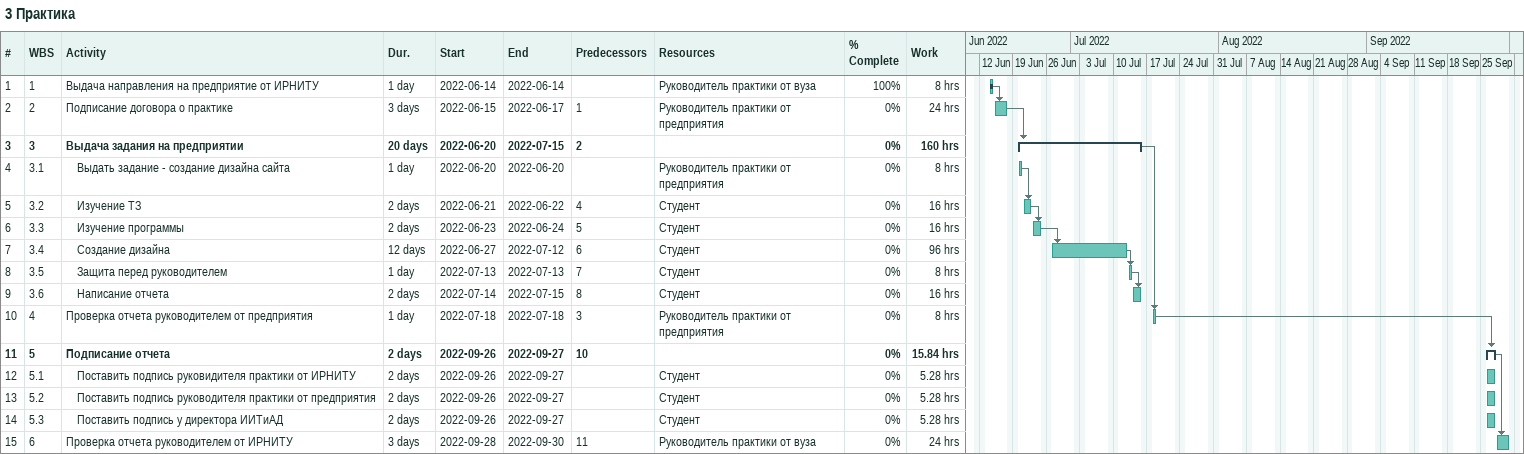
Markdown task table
3 Практика

| ID | WBS | Task | Duration | Start | Finish | Predecessors | Resources | % complete | Work (h) |
|---|---|---|---|---|---|---|---|---|---|
| 1 | 1 | Выдача направления на предприятие от ИРНИТУ | 1d | 2022-06-14 | 2022-06-14 |  | Руководитель практики от вуза | 100 | 8 |
| 2 | 2 | Подписание договора о практике | 3d | 2022-06-15 | 2022-06-17 | 1 | Руководитель практики от предприятия | 0 | 24 |
| 3 | 3 | **Выдача задания на предприятии** | 20d | 2022-06-20 | 2022-07-15 | 2 |  | 0 | 160 |
| 4 | 3.1 | Выдать задание - создание дизайна сайта | 1d | 2022-06-20 | 2022-06-20 |  | Руководитель практики от предприятия | 0 | 8 |
| 5 | 3.2 | Изучение ТЗ | 2d | 2022-06-21 | 2022-06-22 | 4 | Студент | 0 | 16 |
| 6 | 3.3 | Изучение программы | 2d | 2022-06-23 | 2022-06-24 | 5 | Студент | 0 | 16 |
| 7 | 3.4 | Создание дизайна | 12d | 2022-06-27 | 2022-07-12 | 6 | Студент | 0 | 96 |
| 8 | 3.5 | Защита перед руководителем | 1d | 2022-07-13 | 2022-07-13 | 7 | Студент | 0 | 8 |
| 9 | 3.6 | Написание отчета | 2d | 2022-07-14 | 2022-07-15 | 8 | Студент | 0 | 16 |
| 10 | 4 | Проверка отчета руководителем от предприятия | 1d | 2022-07-18 | 2022-07-18 | 3 | Руководитель практики от предприятия | 0 | 8 |
| 11 | 5 | **Подписание отчета** | 2d | 2022-09-26 | 2022-09-27 | 10 |  | 0 | 15.84 |
| 12 | 5.1 | Поставить подпись руковидителя практики от ИРНИТУ | 2d | 2022-09-26 | 2022-09-27 |  | Студент | 0 | 5.28 |
| 13 | 5.2 | Поставить подпись руководителя практики от предприятия | 2d | 2022-09-26 | 2022-09-27 |  | Студент | 0 | 5.28 |
| 14 | 5.3 | Поставить подпись у директора ИИТиАД | 2d | 2022-09-26 | 2022-09-27 |  | Студент | 0 | 5.28 |
| 15 | 6 | Проверка отчета руководителем от ИРНИТУ | 3d | 2022-09-28 | 2022-09-30 | 11 | Руководитель практики от вуза | 0 | 24 |
